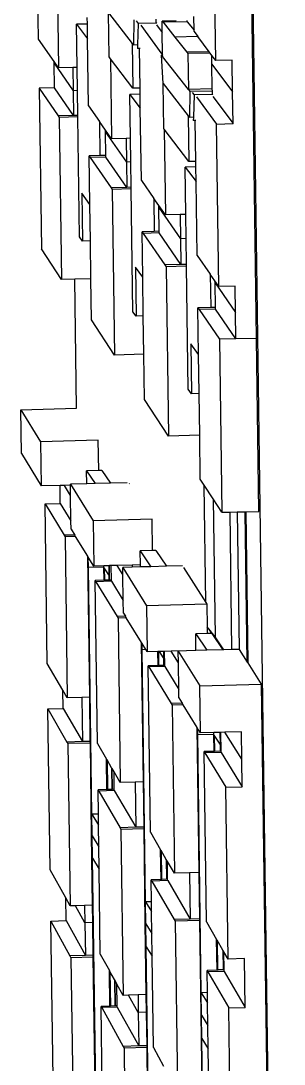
# Model space of a CAD drawing. Extents: x -106 to 80, y -44 to 65.
# Drawn here: x -104.349 to -103.234, y -10.406 to -5.991 of the extents above; entities that cross this region are included whole.
import ezdxf

# ---------------------------------------------------------------- set-up
doc = ezdxf.new("R2010")
doc.units = 0
doc.layers.get('0').update_dxf_attribs({"linetype": 'CONTINUOUS'})

msp = doc.modelspace()

# ---------------------------------------------------------------- linework, layer by layer
for p, q in [((-103.2335, -15.411), (-103.4445, -0.1507)), ((-103.3508, -7.3342), (-103.4037, -3.509)), ((-104.2736, -6.0676), (-104.2825, -5.4294)), ((-103.5233, -6.1584), (-103.5334, -5.4256)), ((-104.1932, -5.8582), (-104.1886, -6.1895)), ((-103.9778, -5.9561), (-103.8766, -6.0867)), ((-103.9752, -6.1434), (-103.9778, -5.9561)), ((-104.0668, -6.004), (-104.1128, -6.0051)), ((-104.0668, -6.004), (-104.0672, -5.9761)), ((-104.066, -6.0666), (-104.0668, -6.004)), ((-103.8696, -5.9861), (-103.8719, -6.0928)), ((-103.8596, -5.9911), (-103.8513, -6.0017)), ((-103.8513, -6.0017), (-103.8541, -6.0924)), ((-103.7733, -5.9999), (-103.8513, -6.0017)), ((-103.7754, -5.9969), (-103.7756, -5.984)), ((-103.7733, -5.9999), (-103.7754, -5.9969)), ((-103.6914, -5.99), (-103.75, -5.9913)), ((-103.75, -5.9913), (-103.746, -5.9965)), ((-103.7494, -6.0404), (-103.75, -5.9913)), ((-103.6438, -5.9942), (-103.746, -5.9965)), ((-103.746, -5.9965), (-103.6962, -6.0595)), ((-103.6438, -5.9942), (-103.6439, -5.9889)), ((-103.6438, -5.9942), (-103.615, -6.0303)), ((-103.615, -6.0303), (-103.6158, -5.9724)), ((-104.1128, -6.0051), (-104.066, -6.0666)), ((-104.1103, -6.1877), (-104.1128, -6.0051)), ((-104.1128, -6.0051), (-104.066, -6.0666)), ((-103.8408, -6.0092), (-103.7508, -6.1322)), ((-103.7735, -6.0077), (-103.7494, -6.0404)), ((-103.7481, -6.1321), (-103.7494, -6.0404)), ((-103.6149, -6.0359), (-103.615, -6.0303)), ((-103.6149, -6.0359), (-103.5989, -6.0573)), ((-104.2077, -6.1621), (-104.2736, -6.0676)), ((-104.062, -6.3503), (-104.066, -6.0666)), ((-103.8719, -6.0928), (-103.8766, -6.0867)), ((-103.8766, -6.0867), (-103.874, -6.2759)), ((-103.8541, -6.0924), (-103.8719, -6.0928)), ((-103.8541, -6.0924), (-103.8546, -6.1073)), ((-103.5989, -6.0573), (-103.6962, -6.0595)), ((-103.6962, -6.0595), (-103.6455, -6.1237)), ((-103.5509, -6.1215), (-103.5989, -6.0573)), ((-103.8461, -6.1071), (-103.8546, -6.1073)), ((-103.8436, -6.107), (-103.8461, -6.1071)), ((-103.8437, -6.2752), (-103.8461, -6.1071)), ((-103.7492, -6.1363), (-103.7522, -6.1364)), ((-103.7522, -6.1364), (-103.748, -6.1418)), ((-103.7455, -6.256), (-103.7522, -6.1364)), ((-103.7481, -6.1321), (-103.7508, -6.1322)), ((-103.7508, -6.1322), (-103.7493, -6.1342)), ((-103.7493, -6.1342), (-103.7492, -6.1363)), ((-103.7481, -6.1342), (-103.7493, -6.1342)), ((-103.748, -6.1363), (-103.7492, -6.1363)), ((-103.7481, -6.1342), (-103.7481, -6.1321)), ((-103.748, -6.1363), (-103.7481, -6.1342)), ((-103.748, -6.1418), (-103.748, -6.1363)), ((-103.5509, -6.1215), (-103.6455, -6.1237)), ((-103.6455, -6.1237), (-103.6414, -6.129)), ((-103.5469, -6.1268), (-103.6414, -6.129)), ((-103.6414, -6.129), (-103.6392, -6.281)), ((-103.5469, -6.1268), (-103.5509, -6.1215)), ((-103.5396, -6.1365), (-103.5469, -6.1268)), ((-103.5391, -6.1744), (-103.5396, -6.1365)), ((-103.5233, -6.1584), (-103.5396, -6.1365)), ((-104.2076, -6.1699), (-104.2077, -6.1621)), ((-104.1886, -6.1895), (-104.2077, -6.1621)), ((-104.2061, -6.2736), (-104.2076, -6.1699)), ((-104.2076, -6.1699), (-104.1266, -6.2862)), ((-103.9694, -6.151), (-103.9752, -6.1434)), ((-103.9694, -6.151), (-103.9647, -6.4896)), ((-103.874, -6.2759), (-103.9694, -6.151)), ((-103.6392, -6.281), (-103.748, -6.1418)), ((-103.5391, -6.1744), (-103.452, -6.2912)), ((-103.5377, -6.2786), (-103.5391, -6.1744)), ((-103.4538, -6.1568), (-103.5233, -6.1584)), ((-103.452, -6.2912), (-103.4538, -6.1568)), ((-104.1279, -6.1882), (-104.1886, -6.1895)), ((-104.1103, -6.1877), (-104.1279, -6.1882)), ((-104.1279, -6.1882), (-104.1266, -6.2862)), ((-104.1089, -6.2858), (-104.1103, -6.1877)), ((-103.7455, -6.256), (-103.6396, -6.3926)), ((-103.7428, -6.4475), (-103.7455, -6.256)), ((-104.2061, -6.2736), (-104.2707, -6.2751)), ((-104.2707, -6.2751), (-104.2612, -6.955)), ((-104.2707, -6.2751), (-104.1902, -6.3923)), ((-104.1251, -6.3908), (-104.2061, -6.2736)), ((-104.1089, -6.2858), (-104.1266, -6.2862)), ((-104.1266, -6.2862), (-104.1251, -6.3908)), ((-104.1074, -6.3904), (-104.1089, -6.2858)), ((-103.8434, -6.3008), (-103.8867, -6.3018)), ((-103.8867, -6.3018), (-103.8426, -6.3598)), ((-103.8842, -6.4877), (-103.8867, -6.3018)), ((-103.8437, -6.2752), (-103.874, -6.2759)), ((-103.8434, -6.3008), (-103.8437, -6.2752)), ((-103.8426, -6.3598), (-103.8434, -6.3008)), ((-103.5377, -6.2786), (-103.6392, -6.281)), ((-103.6392, -6.281), (-103.6323, -6.29)), ((-103.6323, -6.29), (-103.6348, -6.3989)), ((-103.5375, -6.2877), (-103.6323, -6.29)), ((-103.6235, -6.2932), (-103.6149, -6.3042)), ((-103.6149, -6.3042), (-103.6179, -6.3985)), ((-103.5351, -6.3023), (-103.6149, -6.3042)), ((-103.6042, -6.3119), (-103.5196, -6.4273)), ((-103.5375, -6.2877), (-103.5377, -6.2786)), ((-103.5374, -6.2992), (-103.5375, -6.2877)), ((-103.5351, -6.3023), (-103.5374, -6.2992)), ((-103.5353, -6.3103), (-103.4501, -6.4256)), ((-103.4501, -6.4256), (-103.452, -6.2912)), ((-104.062, -6.3503), (-104.0161, -6.4161)), ((-104.1251, -6.3908), (-104.1902, -6.3923)), ((-104.1902, -6.3923), (-104.1856, -6.3989)), ((-104.1074, -6.3971), (-104.1856, -6.3989)), ((-104.1856, -6.3989), (-104.1761, -7.085)), ((-104.1074, -6.3904), (-104.1251, -6.3908)), ((-104.1074, -6.3971), (-104.1074, -6.3904)), ((-104.1003, -6.9047), (-104.1074, -6.3971)), ((-103.8383, -6.6662), (-103.8426, -6.3598)), ((-103.6348, -6.3989), (-103.6396, -6.3926)), ((-103.6396, -6.3926), (-103.637, -6.586)), ((-103.6179, -6.3985), (-103.6348, -6.3989)), ((-103.6179, -6.3985), (-103.6183, -6.412)), ((-104.0161, -6.4161), (-104.014, -6.561)), ((-103.9901, -6.4533), (-104.0161, -6.4161)), ((-103.6097, -6.4118), (-103.6183, -6.412)), ((-103.6073, -6.5853), (-103.6097, -6.4118)), ((-103.6071, -6.4118), (-103.6097, -6.4118)), ((-103.5196, -6.4273), (-103.4501, -6.4256)), ((-103.51, -7.1147), (-103.5196, -6.4273)), ((-103.99, -6.4614), (-103.9901, -6.4533)), ((-103.9647, -6.4896), (-103.9901, -6.4533)), ((-103.99, -6.4614), (-103.9015, -6.5882)), ((-103.9886, -6.5604), (-103.99, -6.4614)), ((-103.9029, -6.4882), (-103.9647, -6.4896)), ((-103.8842, -6.4877), (-103.9029, -6.4882)), ((-103.9029, -6.4882), (-103.9015, -6.5882)), ((-103.8828, -6.5878), (-103.8842, -6.4877)), ((-103.7415, -6.4492), (-103.7428, -6.4475)), ((-103.7415, -6.4492), (-103.7365, -6.8121)), ((-103.637, -6.586), (-103.7415, -6.4492)), ((-104.014, -6.561), (-104.0591, -6.5621)), ((-104.0591, -6.5621), (-104.0544, -6.5689)), ((-104.0562, -6.7674), (-104.0591, -6.5621)), ((-103.9885, -6.5673), (-104.0544, -6.5689)), ((-104.0544, -6.5689), (-103.9665, -6.6967)), ((-103.9886, -6.5604), (-104.014, -6.561)), ((-103.9885, -6.5673), (-103.9886, -6.5604)), ((-103.9, -6.6951), (-103.9885, -6.5673)), ((-103.8828, -6.5878), (-103.9015, -6.5882)), ((-103.9015, -6.5882), (-103.9, -6.6951)), ((-103.8813, -6.6947), (-103.8828, -6.5878)), ((-103.607, -6.6084), (-103.6523, -6.6095)), ((-103.6523, -6.6095), (-103.6061, -6.6702)), ((-103.6496, -6.81), (-103.6523, -6.6095)), ((-103.6073, -6.5853), (-103.637, -6.586)), ((-103.607, -6.6084), (-103.6073, -6.5853)), ((-103.6061, -6.6702), (-103.607, -6.6084)), ((-103.8383, -6.6662), (-103.7855, -6.7419)), ((-103.9, -6.6951), (-103.9665, -6.6967)), ((-103.9665, -6.6967), (-103.9617, -6.7036)), ((-103.8812, -6.7017), (-103.9617, -6.7036)), ((-103.9617, -6.7036), (-103.952, -7.4048)), ((-103.8813, -6.6947), (-103.9, -6.6951)), ((-103.8812, -6.7017), (-103.8813, -6.6947)), ((-103.874, -7.2213), (-103.8812, -6.7017)), ((-103.6018, -6.9835), (-103.6061, -6.6702)), ((-104.0904, -6.7203), (-104.0876, -6.9225)), ((-104.0562, -6.7674), (-104.0904, -6.7203)), ((-103.7855, -6.7419), (-103.7836, -6.8816)), ((-103.7647, -6.7717), (-103.7855, -6.7419)), ((-104.0541, -6.9217), (-104.0562, -6.7674)), ((-103.7646, -6.78), (-103.7647, -6.7717)), ((-103.7365, -6.8121), (-103.7647, -6.7717)), ((-103.7646, -6.78), (-103.672, -6.9127)), ((-103.7632, -6.8811), (-103.7646, -6.78)), ((-103.6734, -6.8105), (-103.7365, -6.8121)), ((-103.6496, -6.81), (-103.6734, -6.8105)), ((-103.6734, -6.8105), (-103.672, -6.9127)), ((-103.6481, -6.9121), (-103.6496, -6.81)), ((-103.7836, -6.8816), (-103.8353, -6.8828)), ((-103.8353, -6.8828), (-103.8304, -6.8899)), ((-103.8326, -7.0759), (-103.8353, -6.8828)), ((-103.7632, -6.8811), (-103.7836, -6.8816)), ((-103.7631, -6.8883), (-103.7632, -6.8811)), ((-104.0876, -6.9225), (-104.1003, -6.9047)), ((-104.0541, -6.9217), (-104.0876, -6.9225)), ((-104.0518, -7.0819), (-104.0541, -6.9217)), ((-103.7631, -6.8883), (-103.8304, -6.8899)), ((-103.8304, -6.8899), (-103.7384, -7.0237)), ((-103.6704, -7.022), (-103.7631, -6.8883)), ((-103.6481, -6.9121), (-103.672, -6.9127)), ((-103.672, -6.9127), (-103.6704, -7.022)), ((-103.6466, -7.0214), (-103.6481, -6.9121)), ((-104.1761, -7.085), (-104.2612, -6.955)), ((-103.6018, -6.9835), (-103.5466, -7.0624)), ((-103.8636, -7.0332), (-103.8607, -7.2399)), ((-103.8326, -7.0759), (-103.8636, -7.0332)), ((-103.6704, -7.022), (-103.7384, -7.0237)), ((-103.7384, -7.0237), (-103.7334, -7.0309)), ((-103.6465, -7.0288), (-103.7334, -7.0309)), ((-103.7334, -7.0309), (-103.7235, -7.7479)), ((-103.6466, -7.0214), (-103.6704, -7.022)), ((-103.6465, -7.0288), (-103.6466, -7.0214)), ((-103.6393, -7.5496), (-103.6465, -7.0288)), ((-103.5466, -7.0624), (-103.5446, -7.2036)), ((-103.5264, -7.0913), (-103.5466, -7.0624)), ((-104.12, -7.0836), (-104.1761, -7.085)), ((-104.0518, -7.0819), (-104.12, -7.0836)), ((-104.1124, -7.6302), (-104.12, -7.0836)), ((-104.1124, -7.6302), (-104.12, -7.0836)), ((-104.0494, -7.2562), (-104.0518, -7.0819)), ((-103.8304, -7.2391), (-103.8326, -7.0759)), ((-103.5263, -7.0999), (-103.5264, -7.0913)), ((-103.51, -7.1147), (-103.5264, -7.0913)), ((-103.5263, -7.0999), (-103.4391, -7.2247)), ((-103.5249, -7.2031), (-103.5263, -7.0999)), ((-103.4406, -7.1129), (-103.51, -7.1147)), ((-103.4391, -7.2247), (-103.4406, -7.1129)), ((-103.8607, -7.2399), (-103.874, -7.2213)), ((-103.8304, -7.2391), (-103.8607, -7.2399)), ((-103.8281, -7.4017), (-103.8304, -7.2391)), ((-103.5446, -7.2036), (-103.5987, -7.205)), ((-103.5987, -7.205), (-103.5936, -7.2124)), ((-103.596, -7.4023), (-103.5987, -7.205)), ((-103.5248, -7.2107), (-103.5936, -7.2124)), ((-103.5936, -7.2124), (-103.5069, -7.3381)), ((-103.5249, -7.2031), (-103.5446, -7.2036)), ((-103.5248, -7.2107), (-103.5249, -7.2031)), ((-103.4375, -7.3364), (-103.5248, -7.2107)), ((-103.4375, -7.3364), (-103.4391, -7.2247)), ((-103.952, -7.4048), (-104.0494, -7.2562)), ((-103.6283, -7.3577), (-103.6254, -7.569)), ((-103.596, -7.4023), (-103.6283, -7.3577)), ((-103.4375, -7.3364), (-103.5069, -7.3381)), ((-103.5069, -7.3381), (-103.4968, -8.0704)), ((-103.3508, -7.3342), (-103.4375, -7.3364)), ((-103.3407, -8.0663), (-103.3508, -7.3342)), ((-103.8281, -7.4017), (-103.952, -7.4048)), ((-103.8254, -7.5925), (-103.8281, -7.4017)), ((-103.5937, -7.5682), (-103.596, -7.4023)), ((-103.6254, -7.569), (-103.6393, -7.5496)), ((-103.7235, -7.7479), (-103.8254, -7.5925)), ((-103.5937, -7.5682), (-103.6254, -7.569)), ((-103.5912, -7.7445), (-103.5937, -7.5682)), ((-104.3485, -7.6362), (-104.1124, -7.6302)), ((-104.3459, -7.8218), (-104.3485, -7.6362)), ((-104.3485, -7.6362), (-104.2647, -7.7716)), ((-104.0206, -7.7653), (-104.2647, -7.7716)), ((-104.0188, -7.8939), (-104.0206, -7.7653)), ((-103.5912, -7.7445), (-103.7235, -7.7479)), ((-103.5887, -7.9306), (-103.5912, -7.7445)), ((-104.2647, -7.7716), (-104.2621, -7.9588)), ((-104.3459, -7.8218), (-104.2621, -7.9588)), ((-104.0188, -7.8939), (-104.0702, -7.8953)), ((-104.0702, -7.8953), (-104.0342, -7.949)), ((-104.0694, -7.9499), (-104.0702, -7.8953)), ((-104.005, -7.8936), (-104.0188, -7.8939)), ((-104.005, -7.8936), (-103.9688, -7.9473)), ((-103.9688, -7.9473), (-104.0342, -7.949)), ((-103.8981, -7.9455), (-103.9688, -7.9473)), ((-103.5725, -7.9551), (-103.5887, -7.9306)), ((-104.1827, -7.9568), (-104.2621, -7.9588)), ((-104.1642, -7.9563), (-104.1827, -7.9568)), ((-104.1816, -8.0334), (-104.1827, -7.9568)), ((-104.1385, -7.9556), (-104.1642, -7.9563)), ((-104.1379, -7.9988), (-104.1642, -7.9563)), ((-104.0694, -7.9499), (-104.1386, -7.9517)), ((-104.1386, -7.9517), (-104.0425, -8.1066)), ((-104.1385, -7.9556), (-104.1386, -7.9517)), ((-104.1379, -7.9988), (-104.1385, -7.9556)), ((-104.0342, -7.949), (-104.0694, -7.9499)), ((-103.8897, -7.9484), (-103.8889, -7.9496)), ((-103.5657, -8.4516), (-103.5725, -7.9551)), ((-103.534, -8.0137), (-103.5725, -7.9551)), ((-104.2461, -8.0351), (-104.1816, -8.0334)), ((-104.2367, -8.7105), (-104.2461, -8.0351)), ((-104.2461, -8.0351), (-104.1652, -8.1677)), ((-104.1816, -8.0334), (-104.1364, -8.107)), ((-104.1364, -8.107), (-104.1379, -7.9988)), ((-103.534, -8.0137), (-103.526, -8.597)), ((-103.4968, -8.0704), (-103.534, -8.0137)), ((-103.4968, -8.0704), (-103.4628, -8.0695)), ((-103.4628, -8.0695), (-103.4319, -8.0687)), ((-103.4547, -8.6516), (-103.4628, -8.0695)), ((-103.4319, -8.0687), (-103.3983, -8.0678)), ((-103.4319, -8.0687), (-103.4238, -8.6508)), ((-103.3895, -8.7047), (-103.3983, -8.0678)), ((-103.3983, -8.0678), (-103.3964, -8.0678)), ((-103.3964, -8.0678), (-103.3407, -8.0663)), ((-103.3964, -8.0678), (-103.3876, -8.7077)), ((-104.1359, -8.1412), (-104.1364, -8.107)), ((-103.7931, -8.1), (-104.0425, -8.1066)), ((-104.0425, -8.1066), (-104.0399, -8.2979)), ((-103.7913, -8.2324), (-103.7931, -8.1)), ((-104.1204, -8.1665), (-104.1652, -8.1677)), ((-104.1652, -8.1677), (-104.1614, -8.1741)), ((-104.1359, -8.1412), (-104.1204, -8.1665)), ((-104.1165, -8.1729), (-104.1204, -8.1665)), ((-104.1165, -8.1729), (-104.1614, -8.1741)), ((-104.1614, -8.1741), (-104.1519, -8.8555)), ((-104.0652, -8.2567), (-104.1165, -8.1729)), ((-103.7913, -8.2324), (-103.8432, -8.2338)), ((-103.8432, -8.2338), (-103.7985, -8.3005)), ((-103.8424, -8.2927), (-103.8432, -8.2338)), ((-103.7767, -8.232), (-103.7913, -8.2324)), ((-103.7767, -8.232), (-103.7317, -8.2987)), ((-104.0628, -8.2606), (-104.0652, -8.2567)), ((-104.0569, -8.8529), (-104.0652, -8.2567)), ((-104.0622, -8.3044), (-104.0628, -8.2606)), ((-104.0399, -8.2979), (-104.0628, -8.2606)), ((-103.9971, -8.2968), (-104.0399, -8.2979)), ((-103.9761, -8.2963), (-103.9971, -8.2968)), ((-103.997, -8.3027), (-103.9971, -8.2968)), ((-103.9738, -8.2962), (-103.9761, -8.2963)), ((-103.9761, -8.2963), (-103.9756, -8.3353)), ((-103.9661, -8.296), (-103.9738, -8.2962)), ((-103.973, -8.3574), (-103.9738, -8.2962)), ((-103.94, -8.2953), (-103.9661, -8.296)), ((-103.9652, -8.3572), (-103.9661, -8.296)), ((-103.8776, -8.2936), (-103.94, -8.2953)), ((-103.9162, -8.3338), (-103.94, -8.2953)), ((-103.8424, -8.2927), (-103.8776, -8.2936)), ((-103.8776, -8.2936), (-103.8775, -8.3026)), ((-103.8423, -8.3017), (-103.8424, -8.2927)), ((-103.7985, -8.3005), (-103.8423, -8.3017)), ((-103.7317, -8.2987), (-103.7985, -8.3005)), ((-103.6645, -8.2969), (-103.7317, -8.2987)), ((-103.997, -8.3027), (-104.0622, -8.3044)), ((-104.0476, -9.3485), (-104.0622, -8.3044)), ((-103.9962, -8.358), (-103.997, -8.3027)), ((-103.995, -8.3057), (-103.997, -8.3027)), ((-103.9756, -8.3353), (-103.995, -8.3057)), ((-103.995, -8.3057), (-103.9943, -8.3579)), ((-103.9756, -8.3353), (-103.9753, -8.3574)), ((-103.8775, -8.3026), (-103.9166, -8.3036)), ((-103.9166, -8.3036), (-103.8161, -8.4656)), ((-103.9162, -8.3338), (-103.9166, -8.3036)), ((-103.9146, -8.4443), (-103.9162, -8.3338)), ((-103.8423, -8.3017), (-103.8775, -8.3026)), ((-103.6592, -8.3047), (-103.5657, -8.4516)), ((-103.9962, -8.358), (-104.0341, -8.359)), ((-104.0245, -9.0485), (-104.0341, -8.359)), ((-104.0341, -8.359), (-104.031, -8.364)), ((-103.9651, -8.3622), (-104.031, -8.364)), ((-104.031, -8.364), (-103.9411, -8.5112)), ((-103.9943, -8.3579), (-103.9962, -8.358)), ((-103.9753, -8.3574), (-103.9943, -8.3579)), ((-103.973, -8.3574), (-103.9753, -8.3574)), ((-103.9652, -8.3572), (-103.973, -8.3574)), ((-103.9651, -8.3622), (-103.9652, -8.3572)), ((-103.9651, -8.3622), (-103.9146, -8.4443)), ((-103.9139, -8.4973), (-103.9146, -8.4443)), ((-103.5611, -8.4588), (-103.8161, -8.4656)), ((-103.8161, -8.4656), (-103.8134, -8.6613)), ((-103.5657, -8.4516), (-103.5611, -8.4588)), ((-103.5611, -8.4588), (-103.5598, -8.555)), ((-103.906, -8.5103), (-103.9411, -8.5112)), ((-103.9411, -8.5112), (-103.937, -8.5179)), ((-103.9019, -8.517), (-103.937, -8.5179)), ((-103.937, -8.5179), (-103.9273, -9.2143)), ((-103.9139, -8.4973), (-103.906, -8.5103)), ((-103.9019, -8.517), (-103.906, -8.5103)), ((-103.8379, -8.6213), (-103.9019, -8.517)), ((-103.553, -8.5634), (-103.5598, -8.555)), ((-103.5598, -8.555), (-103.5594, -8.5834)), ((-103.5399, -8.5829), (-103.553, -8.5634)), ((-103.526, -8.597), (-103.553, -8.5634)), ((-103.5594, -8.5834), (-103.6079, -8.5847)), ((-103.6079, -8.5847), (-103.5611, -8.6545)), ((-103.6069, -8.6557), (-103.6079, -8.5847)), ((-103.5399, -8.5829), (-103.5594, -8.5834)), ((-103.5399, -8.5829), (-103.4928, -8.6527)), ((-103.4885, -8.6526), (-103.526, -8.597)), ((-103.8297, -9.2116), (-103.8379, -8.6213)), ((-103.8354, -8.6254), (-103.8379, -8.6213)), ((-103.835, -8.652), (-103.8354, -8.6254)), ((-103.8193, -8.6516), (-103.8354, -8.6254)), ((-103.8193, -8.6516), (-103.835, -8.652)), ((-103.8202, -9.7192), (-103.835, -8.652)), ((-103.8134, -8.6613), (-103.8193, -8.6516)), ((-103.4928, -8.6527), (-103.5611, -8.6545)), ((-103.4885, -8.6526), (-103.4928, -8.6527)), ((-103.4547, -8.6516), (-103.4885, -8.6526)), ((-103.4238, -8.6508), (-103.4547, -8.6516)), ((-103.4238, -8.6508), (-103.3895, -8.7047)), ((-103.7683, -8.6601), (-103.8134, -8.6613)), ((-103.7662, -8.66), (-103.7683, -8.6601)), ((-103.7675, -8.7188), (-103.7683, -8.6601)), ((-103.762, -8.6599), (-103.7662, -8.66)), ((-103.7662, -8.66), (-103.7654, -8.7187)), ((-103.7448, -8.6594), (-103.762, -8.6599)), ((-103.7445, -8.6866), (-103.762, -8.6599)), ((-103.7448, -8.6594), (-103.7445, -8.6866)), ((-103.7424, -8.6594), (-103.7448, -8.6594)), ((-103.7445, -8.6866), (-103.744, -8.7181)), ((-103.7402, -8.6593), (-103.7424, -8.6594)), ((-103.7416, -8.7181), (-103.7424, -8.6594)), ((-103.7113, -8.6585), (-103.7402, -8.6593)), ((-103.7394, -8.718), (-103.7402, -8.6593)), ((-103.6476, -8.6568), (-103.7113, -8.6585)), ((-103.6812, -8.7072), (-103.7113, -8.6585)), ((-103.6476, -8.6569), (-103.6818, -8.6578)), ((-103.6818, -8.6578), (-103.5908, -8.8042)), ((-103.6812, -8.7072), (-103.6818, -8.6578)), ((-103.6069, -8.6557), (-103.6476, -8.6568)), ((-103.6069, -8.6558), (-103.6476, -8.6569)), ((-103.6476, -8.6568), (-103.6476, -8.6569)), ((-103.5611, -8.6545), (-103.6069, -8.6558)), ((-103.6069, -8.6558), (-103.6069, -8.6557)), ((-104.1706, -8.8235), (-104.2367, -8.7105)), ((-103.7675, -8.7188), (-103.8098, -8.7199)), ((-103.8, -9.4248), (-103.8098, -8.7199)), ((-103.8098, -8.7199), (-103.8066, -8.7251)), ((-103.7393, -8.7233), (-103.8066, -8.7251)), ((-103.8066, -8.7251), (-103.7125, -8.8792)), ((-103.7654, -8.7187), (-103.7675, -8.7188)), ((-103.744, -8.7181), (-103.7654, -8.7187)), ((-103.7416, -8.7181), (-103.744, -8.7181)), ((-103.7394, -8.718), (-103.7416, -8.7181)), ((-103.7393, -8.7233), (-103.7394, -8.718)), ((-103.7393, -8.7233), (-103.6796, -8.8203)), ((-103.6796, -8.8203), (-103.6812, -8.7072)), ((-103.3895, -8.7047), (-103.3876, -8.7077)), ((-103.3876, -8.7077), (-103.3305, -8.7971)), ((-104.1695, -8.9009), (-104.1706, -8.8235)), ((-104.1519, -8.8555), (-104.1706, -8.8235)), ((-103.6791, -8.8559), (-103.6796, -8.8203)), ((-103.5908, -8.8042), (-103.3305, -8.7971)), ((-103.5881, -9.0041), (-103.5908, -8.8042)), ((-103.3305, -8.7971), (-103.2856, -12.0482)), ((-104.0906, -8.8538), (-104.1519, -8.8555)), ((-104.0569, -8.8529), (-104.0906, -8.8538)), ((-104.0906, -8.8538), (-104.088, -9.0409)), ((-104.0543, -9.04), (-104.0569, -8.8529)), ((-103.6791, -8.8559), (-103.6656, -8.8779)), ((-104.234, -8.9027), (-104.1695, -8.9009)), ((-104.2245, -9.5836), (-104.234, -8.9027)), ((-104.234, -8.9027), (-104.1531, -9.0427)), ((-104.1695, -8.9009), (-104.088, -9.0409)), ((-103.6656, -8.8779), (-103.7125, -8.8792)), ((-103.7125, -8.8792), (-103.7082, -8.8862)), ((-103.6613, -8.8849), (-103.7082, -8.8862)), ((-103.7082, -8.8862), (-103.6983, -9.5983)), ((-103.6613, -8.8849), (-103.6656, -8.8779)), ((-103.6024, -8.9807), (-103.6613, -8.8849)), ((-103.5998, -8.9849), (-103.6024, -8.9807)), ((-103.5939, -9.5953), (-103.6024, -8.9807)), ((-103.5994, -9.0125), (-103.5998, -8.9849)), ((-103.5881, -9.0041), (-103.5998, -8.9849)), ((-103.5315, -9.0025), (-103.5881, -9.0041)), ((-103.5054, -9.0018), (-103.5315, -9.0025)), ((-103.5314, -9.0106), (-103.5315, -9.0025)), ((-103.5029, -9.0017), (-103.5054, -9.0018)), ((-103.5054, -9.0018), (-103.5047, -9.0511)), ((-103.5018, -9.0814), (-103.5029, -9.0017)), ((-103.5017, -9.0017), (-103.5029, -9.0017)), ((-103.484, -9.0012), (-103.5017, -9.0017)), ((-103.5006, -9.0814), (-103.5017, -9.0017)), ((-103.4145, -8.9993), (-103.484, -9.0012)), ((-103.4129, -9.1157), (-103.484, -9.0012)), ((-103.4129, -9.1157), (-103.4145, -8.9993)), ((-104.088, -9.0409), (-104.1531, -9.0427)), ((-104.1531, -9.0427), (-104.1492, -9.0495)), ((-104.0542, -9.0468), (-104.1492, -9.0495)), ((-104.1492, -9.0495), (-104.1396, -9.7364)), ((-104.0543, -9.04), (-104.088, -9.0409)), ((-104.0542, -9.0468), (-104.0543, -9.04)), ((-104.0487, -9.4357), (-104.0542, -9.0468)), ((-104.0245, -9.0485), (-103.9857, -9.1147)), ((-103.5314, -9.0106), (-103.5994, -9.0125)), ((-103.5843, -10.1035), (-103.5994, -9.0125)), ((-103.5304, -9.0822), (-103.5314, -9.0106)), ((-103.5292, -9.0139), (-103.5314, -9.0106)), ((-103.5292, -9.0139), (-103.5283, -9.0822)), ((-103.5047, -9.0511), (-103.5292, -9.0139)), ((-103.5047, -9.0511), (-103.5043, -9.0815)), ((-103.5304, -9.0822), (-103.5727, -9.0834)), ((-103.5627, -9.8042), (-103.5727, -9.0834)), ((-103.5727, -9.0834), (-103.5693, -9.0889)), ((-103.5005, -9.087), (-103.5693, -9.0889)), ((-103.5693, -9.0889), (-103.4807, -9.2337)), ((-103.5283, -9.0822), (-103.5304, -9.0822)), ((-103.5043, -9.0815), (-103.5283, -9.0822)), ((-103.5018, -9.0814), (-103.5043, -9.0815)), ((-103.5006, -9.0814), (-103.5018, -9.0814)), ((-103.5005, -9.087), (-103.5006, -9.0814)), ((-103.5005, -9.087), (-103.4113, -9.2317)), ((-103.9839, -9.2437), (-103.9857, -9.1147)), ((-103.9837, -9.1181), (-103.9857, -9.1147)), ((-103.9837, -9.1181), (-103.982, -9.2436)), ((-103.9642, -9.1513), (-103.9837, -9.1181)), ((-103.4113, -9.2317), (-103.4129, -9.1157)), ((-103.9642, -9.1513), (-103.9629, -9.2431)), ((-103.9619, -9.1553), (-103.9642, -9.1513)), ((-103.9606, -9.243), (-103.9619, -9.1553)), ((-103.9539, -9.1689), (-103.9619, -9.1553)), ((-103.9529, -9.2428), (-103.9539, -9.1689)), ((-103.9273, -9.2143), (-103.9539, -9.1689)), ((-103.8648, -9.2126), (-103.9273, -9.2143)), ((-103.8297, -9.2116), (-103.8648, -9.2126)), ((-103.8648, -9.2126), (-103.8621, -9.4036)), ((-103.827, -9.4026), (-103.8297, -9.2116)), ((-103.9839, -9.2437), (-104.0217, -9.2447)), ((-104.0217, -9.2447), (-104.0187, -9.25)), ((-104.0203, -9.3478), (-104.0217, -9.2447)), ((-103.9528, -9.2481), (-104.0187, -9.25)), ((-104.0187, -9.25), (-103.9286, -9.4055)), ((-103.982, -9.2436), (-103.9839, -9.2437)), ((-103.9629, -9.2431), (-103.982, -9.2436)), ((-103.9606, -9.243), (-103.9629, -9.2431)), ((-103.9529, -9.2428), (-103.9606, -9.243)), ((-103.9528, -9.2481), (-103.9529, -9.2428)), ((-103.9528, -9.2481), (-103.8621, -9.4036)), ((-103.4807, -9.2337), (-103.4113, -9.2317)), ((-103.4706, -9.961), (-103.4807, -9.2337)), ((-104.0203, -9.3478), (-104.0476, -9.3485)), ((-104.0464, -9.4396), (-104.0476, -9.3485)), ((-104.0476, -9.3485), (-104.0197, -9.3941)), ((-104.0197, -9.3941), (-104.0203, -9.3478)), ((-104.0184, -9.4855), (-104.0197, -9.3941)), ((-103.8621, -9.4036), (-103.9286, -9.4055)), ((-103.827, -9.4026), (-103.8621, -9.4036)), ((-103.8269, -9.4098), (-103.827, -9.4026)), ((-104.0487, -9.4357), (-104.0464, -9.4396)), ((-104.0446, -9.7337), (-104.0487, -9.4357)), ((-104.0464, -9.4396), (-104.0184, -9.4855)), ((-104.045, -9.5339), (-104.0464, -9.4396)), ((-103.9286, -9.4055), (-103.9245, -9.4126)), ((-103.8269, -9.4098), (-103.9245, -9.4126)), ((-103.9245, -9.4126), (-103.9148, -10.1147)), ((-103.8214, -9.8082), (-103.8269, -9.4098)), ((-103.8, -9.4248), (-103.7566, -9.4988)), ((-104.0171, -9.58), (-104.0184, -9.4855)), ((-104.0156, -11.6464), (-104.045, -9.5339)), ((-104.045, -9.5339), (-104.0171, -9.58)), ((-103.7549, -9.6243), (-103.7566, -9.4988)), ((-103.7545, -9.5024), (-103.7566, -9.4988)), ((-103.7545, -9.5024), (-103.7529, -9.6227)), ((-103.7326, -9.5398), (-103.7545, -9.5024)), ((-104.0121, -9.9398), (-104.0171, -9.58)), ((-103.7326, -9.5398), (-103.7315, -9.6221)), ((-103.7302, -9.544), (-103.7326, -9.5398)), ((-103.7291, -9.6235), (-103.7302, -9.544)), ((-103.7278, -9.548), (-103.7302, -9.544)), ((-103.7268, -9.6234), (-103.7278, -9.548)), ((-103.6983, -9.5983), (-103.7278, -9.548)), ((-104.1583, -9.7027), (-104.2245, -9.5836)), ((-103.7549, -9.6243), (-103.7972, -9.6255)), ((-103.752, -9.6242), (-103.7549, -9.6243)), ((-103.7529, -9.6227), (-103.7315, -9.6221)), ((-103.7529, -9.6227), (-103.752, -9.6242)), ((-103.7315, -9.6236), (-103.752, -9.6242)), ((-103.7315, -9.6221), (-103.7315, -9.6236)), ((-103.7291, -9.6235), (-103.7315, -9.6236)), ((-103.7268, -9.6234), (-103.7291, -9.6235)), ((-103.7267, -9.629), (-103.7268, -9.6234)), ((-103.6345, -9.5965), (-103.6983, -9.5983)), ((-103.5939, -9.5953), (-103.6345, -9.5965)), ((-103.6345, -9.5965), (-103.6318, -9.7917)), ((-103.5912, -9.7905), (-103.5939, -9.5953)), ((-103.7972, -9.6255), (-103.794, -9.631)), ((-103.7959, -9.7185), (-103.7972, -9.6255)), ((-103.7267, -9.629), (-103.794, -9.631)), ((-103.794, -9.631), (-103.6998, -9.7936)), ((-103.7267, -9.629), (-103.6318, -9.7917)), ((-104.157, -9.7986), (-104.1583, -9.7027)), ((-104.1396, -9.7364), (-104.1583, -9.7027)), ((-104.1175, -9.7358), (-104.1396, -9.7364)), ((-104.0783, -9.7347), (-104.1175, -9.7358)), ((-104.0773, -9.8079), (-104.1175, -9.7358)), ((-104.0446, -9.7337), (-104.0783, -9.7347)), ((-104.0783, -9.7347), (-104.0773, -9.8079)), ((-104.0436, -9.807), (-104.0446, -9.7337)), ((-103.7959, -9.7185), (-103.8202, -9.7192)), ((-103.8189, -9.8123), (-103.8202, -9.7192)), ((-103.8202, -9.7192), (-103.7953, -9.7596)), ((-103.7953, -9.7596), (-103.7959, -9.7185)), ((-104.2215, -9.8004), (-104.157, -9.7986)), ((-104.2122, -10.4646), (-104.2215, -9.8004)), ((-104.2215, -9.8004), (-104.1404, -9.9481)), ((-104.157, -9.7986), (-104.0754, -9.9462)), ((-103.7941, -9.853), (-103.7953, -9.7596)), ((-103.6318, -9.7917), (-103.6998, -9.7936)), ((-103.6998, -9.7936), (-103.6955, -9.801)), ((-103.5911, -9.798), (-103.6955, -9.801)), ((-103.6955, -9.801), (-103.6855, -10.519)), ((-103.5912, -9.7905), (-103.6318, -9.7917)), ((-103.5911, -9.798), (-103.5912, -9.7905)), ((-103.5856, -10.1945), (-103.5911, -9.798)), ((-104.0436, -9.807), (-104.0773, -9.8079)), ((-104.0773, -9.8079), (-104.0754, -9.9462)), ((-104.0417, -9.9452), (-104.0436, -9.807)), ((-103.8214, -9.8082), (-103.8189, -9.8123)), ((-103.8172, -10.1118), (-103.8214, -9.8082)), ((-103.8189, -9.8123), (-103.7941, -9.853)), ((-103.8175, -9.9087), (-103.8189, -9.8123)), ((-103.5627, -9.8042), (-103.5194, -9.878)), ((-103.7927, -9.9496), (-103.7941, -9.853)), ((-103.5176, -10.0081), (-103.5194, -9.878)), ((-103.5172, -9.8817), (-103.5194, -9.878)), ((-103.5172, -9.8817), (-103.5155, -10.0049)), ((-103.4927, -9.9235), (-103.5172, -9.8817)), ((-103.7875, -12.0678), (-103.8175, -9.9087)), ((-103.8175, -9.9087), (-103.7927, -9.9496)), ((-103.4927, -9.9235), (-103.4915, -10.0042)), ((-103.4901, -9.9279), (-103.4927, -9.9235)), ((-103.489, -10.0072), (-103.4901, -9.9279)), ((-103.4889, -9.93), (-103.4901, -9.9279)), ((-103.4878, -10.0072), (-103.4889, -9.93)), ((-103.4706, -9.961), (-103.4889, -9.93)), ((-104.0754, -9.9462), (-104.1404, -9.9481)), ((-104.1404, -9.9481), (-104.1365, -9.9553)), ((-104.0416, -9.9525), (-104.1365, -9.9553)), ((-104.1365, -9.9553), (-104.1272, -10.6253)), ((-104.0417, -9.9452), (-104.0754, -9.9462)), ((-104.0416, -9.9525), (-104.0417, -9.9452)), ((-104.0322, -10.6225), (-104.0416, -9.9525)), ((-104.0121, -9.9398), (-103.9732, -10.0096)), ((-103.7873, -10.3361), (-103.7927, -9.9496)), ((-103.4012, -9.959), (-103.4706, -9.961)), ((-103.3984, -10.1659), (-103.4012, -9.959)), ((-103.9711, -10.1601), (-103.9732, -10.0096)), ((-103.9713, -10.0132), (-103.9732, -10.0096)), ((-103.9713, -10.0132), (-103.9692, -10.1601)), ((-103.9517, -10.0482), (-103.9713, -10.0132)), ((-103.5176, -10.0081), (-103.5598, -10.0093)), ((-103.5598, -10.0093), (-103.5565, -10.0151)), ((-103.5586, -10.1028), (-103.5598, -10.0093)), ((-103.4877, -10.0131), (-103.5565, -10.0151)), ((-103.5565, -10.0151), (-103.4678, -10.168)), ((-103.5136, -10.008), (-103.5176, -10.0081)), ((-103.5155, -10.0049), (-103.4915, -10.0042)), ((-103.5155, -10.0049), (-103.5136, -10.008)), ((-103.4915, -10.0073), (-103.5136, -10.008)), ((-103.4915, -10.0042), (-103.4915, -10.0073)), ((-103.489, -10.0072), (-103.4915, -10.0073)), ((-103.4878, -10.0072), (-103.489, -10.0072)), ((-103.4877, -10.0131), (-103.4878, -10.0072)), ((-103.4877, -10.0131), (-103.3984, -10.1659)), ((-103.9517, -10.0482), (-103.9502, -10.1595)), ((-103.9494, -10.0525), (-103.9517, -10.0482)), ((-103.9479, -10.1594), (-103.9494, -10.0525)), ((-103.9414, -10.0667), (-103.9494, -10.0525)), ((-103.9401, -10.1592), (-103.9414, -10.0667)), ((-103.9148, -10.1147), (-103.9414, -10.0667)), ((-103.5586, -10.1028), (-103.5843, -10.1035)), ((-103.583, -10.1988), (-103.5843, -10.1035)), ((-103.5843, -10.1035), (-103.5579, -10.1465)), ((-103.5579, -10.1465), (-103.5586, -10.1028)), ((-103.8923, -10.114), (-103.9148, -10.1147)), ((-103.8523, -10.1128), (-103.8923, -10.114)), ((-103.8513, -10.1876), (-103.8923, -10.114)), ((-103.8172, -10.1118), (-103.8523, -10.1128)), ((-103.8523, -10.1128), (-103.8513, -10.1876)), ((-103.8161, -10.1865), (-103.8172, -10.1118)), ((-103.5566, -10.242), (-103.5579, -10.1465)), ((-103.9711, -10.1601), (-104.009, -10.1613)), ((-104.009, -10.1613), (-104.0059, -10.1668)), ((-103.9995, -10.8393), (-104.009, -10.1613)), ((-103.9401, -10.1649), (-104.0059, -10.1668)), ((-104.0059, -10.1668), (-103.9157, -10.3309)), ((-103.9692, -10.1601), (-103.9711, -10.1601)), ((-103.9502, -10.1595), (-103.9692, -10.1601)), ((-103.9479, -10.1594), (-103.9502, -10.1595)), ((-103.9401, -10.1592), (-103.9479, -10.1594)), ((-103.9401, -10.1649), (-103.9401, -10.1592)), ((-103.9401, -10.1649), (-103.8493, -10.3289)), ((-103.8161, -10.1865), (-103.8513, -10.1876)), ((-103.8513, -10.1876), (-103.8493, -10.3289)), ((-103.8142, -10.3278), (-103.8161, -10.1865)), ((-103.5856, -10.1945), (-103.583, -10.1988)), ((-103.5812, -10.5158), (-103.5856, -10.1945)), ((-103.583, -10.1988), (-103.5566, -10.242)), ((-103.5816, -10.2973), (-103.583, -10.1988)), ((-103.4678, -10.168), (-103.3984, -10.1659)), ((-103.4576, -10.9013), (-103.4678, -10.168)), ((-103.5553, -10.3407), (-103.5566, -10.242)), ((-103.8493, -10.3289), (-103.9157, -10.3309)), ((-103.9157, -10.3309), (-103.9117, -10.3383)), ((-103.8142, -10.3278), (-103.8493, -10.3289)), ((-103.8141, -10.3354), (-103.8142, -10.3278)), ((-103.5816, -10.2973), (-103.5553, -10.3407)), ((-103.551, -12.5048), (-103.5816, -10.2973)), ((-103.8141, -10.3354), (-103.9117, -10.3383)), ((-103.9117, -10.3383), (-103.9021, -11.0232)), ((-103.8045, -11.0201), (-103.8141, -10.3354)), ((-103.7873, -10.3361), (-103.7439, -10.4141)), ((-103.5498, -10.736), (-103.5553, -10.3407))]:
    msp.add_line(p, q)

doc.saveas('drawing.dxf')
